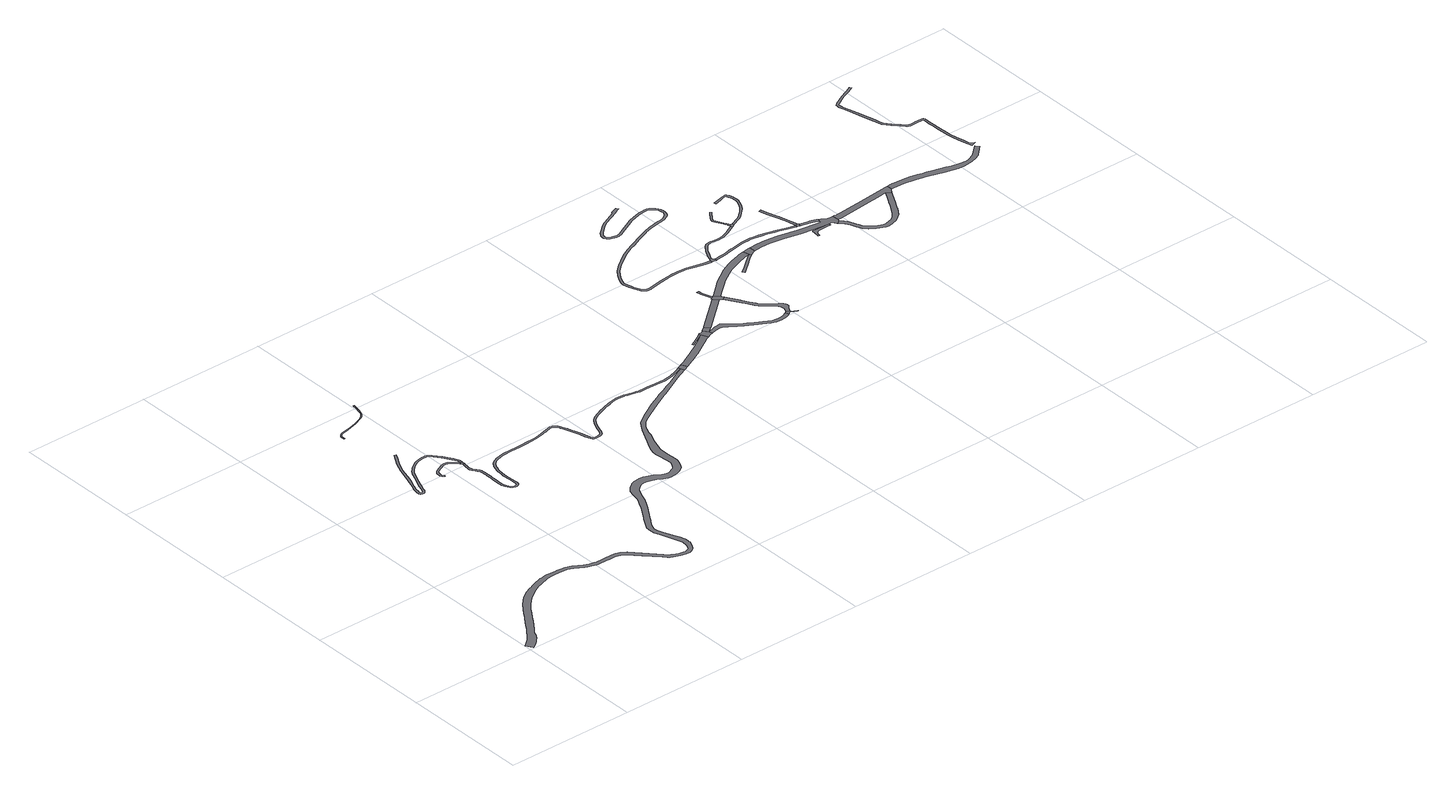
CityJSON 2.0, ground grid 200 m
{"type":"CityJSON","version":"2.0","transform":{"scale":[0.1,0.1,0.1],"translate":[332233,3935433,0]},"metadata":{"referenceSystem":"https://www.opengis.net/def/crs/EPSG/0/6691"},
"CityObjects":{
"road1":{"type":"Road","attributes":{"RoadStructureAttribute.sectionType":"1"},"geometry":[{"type":"MultiSurface","lod":"1","boundaries":[[[0,1,2,3,4,5,6,7,8,9,10,11,12,13,14,15,16,17,18,19,20,21,22,23,24,25,26,27,28,29,30,31,32,33,34,35,36,37,38,39,40,41,42,43,44,45,46,47,48,49,50,51,52,53,54,55,56,57,58,59,60,61,62,63,64,65,66,67,68,69,70,71,72,73,74,75,76,77,78,79,80,81,82,83,84,85,86,87,88,89,90,91,92,93,94,95,96,97,98,99,100,101,102,103,104,105,106,107,108,109]]]}]},
"road2":{"type":"Road","attributes":{"RoadStructureAttribute.sectionType":"1"},"geometry":[{"type":"MultiSurface","lod":"1","boundaries":[[[110,111,112,113,114,115,116,117,118,119,120,121,122,123,124,125,126,127,128,129,130,131,132,133,134,135,136,137,138,139,140,109]]]}]},
"road3":{"type":"Road","geometry":[{"type":"MultiSurface","lod":"1","boundaries":[[[140,141,142,143,144,0,109]]]}]},
"road4":{"type":"Road","geometry":[{"type":"MultiSurface","lod":"1","boundaries":[[[145,146,147,148,149,150,151,152,153,154,155,156,157,158,159,160,161,162,163,164,165,166,167,168,169,170,171,172,173,174,175,176,177,178,179,180,181,182,183,184]]]}]},
"road5":{"type":"Road","attributes":{"function":"2","RoadStructureAttribute.sectionType":"1"},"geometry":[{"type":"MultiSurface","lod":"1","boundaries":[[[185,186,187,188,189,190,191,192,193,194,195,196,197,198,199,200,201,202,203,204,205,206,207,208,209,210,211,212,213,214,215,216,217,218,219,220,221,222,223,224,225,226,227,228,229,230,231,232,233,234,235,236,237,238,239,240,241,242,243,244,245,246,247,248,249,250,251,252,253,254,255,256,257,258,259,260,261,262,263,264,265,266,267,268,269,270,271,272,273,274,275,276,277,278,279,280,281,282,283,284,285,286,287,288,289,290,291,292,293,294,295,296,297,298,299,300,301,302,303,304,305,306,307,308,309,310,311,312,313,314,315,316,317,318,319,320,321,322,323,324,325,326,327,328,329,330,331,332,333,334,335,336,337,338,339,340,341,342,343,344,345,346,347,348,349,350,351,352,353,354,355,356,357,358,359,360,361,362,363,364,365,366,367,368,369,370,371,372,373,374,375,376,377,378,379,380,381,382,383,384,385,386,387,388,389,390,391,392,393,394,395,396,397,398,399,400,401,402,403,404,405,406,407,408,409,410,411,412,413,414,415,416,417,418,419,420,421,422,423,424,425,426,427,428,429,430,431,432,433,434,435,436,437,438,439,440,441,442,443,444,445,446,447,448,449,450,451,452,453,454,455,456,457,458,459,460,461,462,463,464,465,466,467,468,469,470,471,472,473]]]}]},
"road6":{"type":"Road","attributes":{"RoadStructureAttribute.sectionType":"1"},"geometry":[{"type":"MultiSurface","lod":"1","boundaries":[[[474,475,476,477,478,479,480,481,482,483,484,485,486,487,488,489,490,491,492,493,494,495,496,497,498,499,500,501,502,503,504,505,506,507,508,509,510,511,512,513,514,515,516,517,518,519,520,521,522,523,524,525,526,527,528,529,530,531,532,533,534,535,536,537,538,539,540,541,542,543,544,545,546,547,548,549,550,551,552,553,554,555,556,557,558,559,560,561,562,563,564,565,566,567,568,569,570,571,572,573,574,575,576,577,578,579,143,142,580,581,582,583,584,585,586,587,588,589,590,591,592,593,594,595,596,597,598,599,600,601,602,603,604,605,606,607,608,609,610,611,612,613,614,615,616,617,618,619,620,621,622,623,624,625,626,627,628,629,630,631,632,633,634,635,636,637,638,639,640,641,642,643,644,645,646,647,648,649,650,651,652,653,654,655,656,657,658,659,660,661,662,663,664,665,666,667,668,669,670,671,672,673,674,675,676,677,678,679,680,681,682,683,684,685,686]]]}]},
"road7":{"type":"Road","geometry":[{"type":"MultiSurface","lod":"1","boundaries":[[[685,687,325,324,688,689,690,691,686]]]}]},
"road8":{"type":"Road","attributes":{"function":"2","RoadStructureAttribute.sectionType":"1"},"geometry":[{"type":"MultiSurface","lod":"1","boundaries":[[[692,693,694,695,696,697,698,689,688,699,700,701,702,703,704,705,706,707,708]]]}]},
"road9":{"type":"Road","geometry":[{"type":"MultiSurface","lod":"1","boundaries":[[[709,710,711,712,713,708,714]]]}]},
"road10":{"type":"Road","geometry":[{"type":"MultiSurface","lod":"1","boundaries":[[[708,707,715,716,717,718,719,720,721,722,723,724,725,726,714]]]}]},
"road11":{"type":"Road","attributes":{"function":"2","RoadStructureAttribute.sectionType":"1"},"geometry":[{"type":"MultiSurface","lod":"1","boundaries":[[[727,719,718,728,729]]]}]},
"road12":{"type":"Road","attributes":{"function":"2","RoadStructureAttribute.sectionType":"7"},"geometry":[{"type":"MultiSurface","lod":"1","boundaries":[[[730,731,732,727,729]]]}]},
"road13":{"type":"Road","attributes":{"RoadStructureAttribute.sectionType":"1"},"geometry":[{"type":"MultiSurface","lod":"1","boundaries":[[[733,734,735,736,737,738,739,740,741,742,743,744,745,746,747,748,749,750,718,717,751,752,753,754,755,756,757,758,759,760,761,762,763,764,765,766,767,768]]]}]},
"road14":{"type":"Road","geometry":[{"type":"MultiSurface","lod":"1","boundaries":[[[769,770,771,772,773,774,775,776,777]]]}]},
"road15":{"type":"Road","geometry":[{"type":"MultiSurface","lod":"1","boundaries":[[[778,731,730,779,780,781,782,783,784,785,769,777]]]}]},
"road16":{"type":"Road","attributes":{"RoadStructureAttribute.sectionType":"1"},"geometry":[{"type":"MultiSurface","lod":"1","boundaries":[[[786,787,788,789,790,791,792,793,794,795,796,797,798,799,800,781,780,801,802,803,804,805,806,807,808,809,810,811,812,813,814]]]}]},
"road17":{"type":"Road","geometry":[{"type":"MultiSurface","lod":"1","boundaries":[[[813,733,768,815,816,817,818,819,814]]]}]},
"road18":{"type":"Road","attributes":{"RoadStructureAttribute.sectionType":"1"},"geometry":[{"type":"MultiSurface","lod":"1","boundaries":[[[820,821,822,823,824,825,826,827,828,829,830,831,832,833,834,835,836,837,838,839,840,841,842,843,844,845,846,847,848,849,850,851,852,853,854,855,856,857,858,859,860,861,862,863,864,865,866,867,868,869,870,871,872,873,874,875,876,877,878,879,880,881,882,883,884,885,886,887,888,889,890,891,892,893,894,895,896,897,898,899,900,901,902,903,904,905,906,907,908,909,910,911,912,913,914,915,916,917,918,919,920,921,922,923,924,925,926,927,928,929,930,931,932,933,934,935,936,937,938,939,940,941,942,943,944,945,946,947,948,949,950,951,952,953,954,955,956,957,958,959,960,961,962,963,964,965,966,967,968,969,970,971,972,973,974,975,976,977,978,979,980,981,982,983,984]]]}]},
"road19":{"type":"Road","attributes":{"function":"2","RoadStructureAttribute.sectionType":"1"},"geometry":[{"type":"MultiSurface","lod":"1","boundaries":[[[985,986,987,988,989,990,991,992,993,784,783,994,995,996,997,998,999,1000,1001,1002,1003,1004,1005,1006]]]}]},
"road20":{"type":"Road","geometry":[{"type":"MultiSurface","lod":"1","boundaries":[[[1007,1008,984,983,1009,1010,1011,1012,1013,1014,1015]]]}]},
"road21":{"type":"Road","attributes":{"RoadStructureAttribute.sectionType":"1"},"geometry":[{"type":"MultiSurface","lod":"1","boundaries":[[[1016,1017,1018,1019,1020,1021,1022,1023,1024,1025,1026]]]}]},
"road22":{"type":"Road","attributes":{"RoadStructureAttribute.sectionType":"1"},"geometry":[{"type":"MultiSurface","lod":"1","boundaries":[[[1027,1028,1029,1030,1031,1032,1033,1034,1035,1036,1037,1038,1039,1040,1041,1042,1043,1044,1045,1046,1047,1048,1049,1050,1051,1052,1053,1054,1055,1056,1057,1058,1007,1015]]]}]},
"road23":{"type":"Road","geometry":[{"type":"MultiSurface","lod":"1","boundaries":[[[1005,1059,1026,1025,1060,1061,1062,1063,1064,1065,1006]]]}]},
"road24":{"type":"Road","attributes":{"RoadStructureAttribute.sectionType":"1"},"geometry":[{"type":"MultiSurface","lod":"1","boundaries":[[[1066,1067,1068,1069,1070,1071,1072,1073,1074,1075,1076,1077,1078,1079,1080,1081,1082,1083,1084,1012,1011,1085,1086,1087,1088,1089,1090,1091,1092,1093,1094,1095,1096,1097,1098,1099,1100,1101,1102,1103]]]}]},
"road25":{"type":"Road","attributes":{"RoadStructureAttribute.sectionType":"1"},"geometry":[{"type":"MultiSurface","lod":"1","boundaries":[[[1104,1105,1106,1107,1108,1109,1110,1111,1112,1113,1114,1115,1116,1117,1118,1119,1120,1121,1122,1123,1124,1125,1126]]]}]},
"road26":{"type":"Road","geometry":[{"type":"MultiSurface","lod":"1","boundaries":[[[1127,1128,1129,1104,1126,1042,1041,1130]]]}]},
"road27":{"type":"Road","geometry":[{"type":"MultiSurface","lod":"1","boundaries":[[[1131,1132,1133,1134,1135,1136,1137,1138,1139,1140,1141,1142,1143,1144,1145,1146,1147,1148,1149,1150,1151,1152,1153,1154,1155,1156,1157,1158,1064,1063,1159,1160,1161,1162,1163,1164,1165,1166,1167]]]}]},
"road28":{"type":"Road","attributes":{"RoadStructureAttribute.sectionType":"1"},"geometry":[{"type":"MultiSurface","lod":"1","boundaries":[[[1168,1169,1170,1171,1172,1173,1174,1175,1176,1177,1178,1179,1180,1181,1182,1183,1184,1185,1186,1187,1188,1189,1190,1191,1192,1193,1194,1195,1196,1197,1198,1199,1200,1201,1202,1203,1204,1127,1130]]]}]},
"road29":{"type":"Road","geometry":[{"type":"MultiSurface","lod":"1","boundaries":[[[1205,1206,1207,1208,1209,1066,1103,1210,1211,1212]]]}]},
"road30":{"type":"Road","attributes":{"RoadStructureAttribute.sectionType":"1"},"geometry":[{"type":"MultiSurface","lod":"1","boundaries":[[[1213,1214,1215,1216,1217,1218,1219,1220,1221,1222,1223,1207,1206]]]}]},
"road31":{"type":"Road","attributes":{"RoadStructureAttribute.sectionType":"1"},"geometry":[{"type":"MultiSurface","lod":"1","boundaries":[[[1224,1225,1226,1227,1228,1229,1230,1231,1232,1233,1234,1235,1236,1237,1238,1239,1131,1167]]]}]},
"road32":{"type":"Road","geometry":[{"type":"MultiSurface","lod":"1","boundaries":[[[1211,1240,1241,1242,1148,1147,1243,1244,1245,1246,1247,1212]]]}]},
"road33":{"type":"Road","geometry":[{"type":"MultiSurface","lod":"1","boundaries":[[[1248,1249,1250,1251,1252,1253,1254,1255,1256,1257,1258,1259,1260,1261,1262,1263,1264,1265,1266,1267,1136,1135,1268,1269,1270,1271,1272,1273,1274,1275,1276,1277,1278,1279,1280,1281,1282,1283,1284,1285,1286,1287,1288,1289,1290,1291,1292]]]}]},
"road34":{"type":"Road","attributes":{"function":"2"},"geometry":[{"type":"MultiSurface","lod":"1","boundaries":[[[1292,1293,1294,1295,1296,1297,1298,1299,1300,1301,1302,1303,1139,1138,1304,1305,1306,1307,1308,1309,1248]]]}]},
"road35":{"type":"Road","attributes":{"function":"2","RoadStructureAttribute.sectionType":"1"},"geometry":[{"type":"MultiSurface","lod":"1","boundaries":[[[1310,1311,1312,1313,1314,1315,1316,1317,1318,1319,1320,1321,1322,1323,1324,1325,1326,1327,1328,1329,1330,1331,1332,1333,1334,1296,1295,1335,1336,1337,1338,1339,1340,1341,1342,1343,1344,1345,1346,1347,1348,1349,1350,1351,1352,1353,1354]]]}]},
"road36":{"type":"Road","attributes":{"RoadStructureAttribute.sectionType":"1"},"geometry":[{"type":"MultiSurface","lod":"1","boundaries":[[[1355,1356,1357,1358,1359,1360,1361,1362,1363,1364,1365,1366,1367,1368,1369,1370,1371,1372,1373,1374,1375,1376,1377,1378,1379,1380,1381,1382,1383,1384,1385,1386,1387,1388,1389,1390,1391,1392,1393,1394,1395,1396,1397,1398,1399,1400,1401,1402,1403,1404,1405,1406,1407,1408,1409,1410,1411,1412,1413,1414,1415,1416,1417,1418,1419,1420,1421,1422,1423,1424,1425,1426,1427]]]}]}
},
"vertices":[
[2271,4086,0],[2272,4098,0],[2273,4130,0],[2268,4154,0],[2265,4160,0],[2230,4229,0],[2229,4231,0],[2150,4358,0],[2061,4475,0],[2044,4491,0],[2031,4501,0],[2014,4511,0],[1997,4517,0],[1975,4520,0],[1950,4521,0],[1928,4520,0],[1895,4515,0],[1857,4507,0],[1823,4498,0],[1786,4484,0],[1744,4463,0],[1706,4439,0],[1669,4410,0],[1636,4378,0],[1607,4344,0],[1587,4320,0],[1570,4291,0],[1531,4202,0],[1508,4150,0],[1452,4018,0],[1423,3933,0],[1407,3892,0],[1402,3884,0],[1395,3873,0],[1393,3870,0],[1381,3861,0],[1380,3861,0],[1367,3859,0],[1365,3860,0],[1359,3863,0],[1358,3864,0],[1356,3869,0],[1353,3875,0],[1354,3887,0],[1354,3893,0],[1359,3923,0],[1370,3987,0],[1392,4041,0],[1399,4057,0],[1450,4188,0],[1462,4224,0],[1531,4442,0],[1602,4604,0],[1665,4708,0],[1683,4741,0],[1706,4784,0],[1680,4798,0],[1639,4723,0],[1575,4618,0],[1503,4452,0],[1433,4234,0],[1422,4198,0],[1369,4062,0],[1341,3995,0],[1329,3927,0],[1325,3899,0],[1324,3893,0],[1322,3870,0],[1328,3857,0],[1335,3842,0],[1349,3835,0],[1361,3828,0],[1388,3831,0],[1393,3832,0],[1416,3850,0],[1426,3865,0],[1434,3879,0],[1439,3892,0],[1439,3893,0],[1451,3923,0],[1477,4001,0],[1535,4138,0],[1559,4192,0],[1597,4277,0],[1614,4306,0],[1630,4325,0],[1658,4357,0],[1689,4387,0],[1723,4414,0],[1759,4436,0],[1798,4456,0],[1832,4469,0],[1864,4478,0],[1900,4485,0],[1931,4490,0],[1950,4491,0],[1972,4490,0],[1989,4487,0],[2001,4483,0],[2015,4475,0],[2024,4467,0],[2125,4341,0],[2130,4334,0],[2203,4214,0],[2207,4208,0],[2238,4145,0],[2240,4143,0],[2243,4127,0],[2242,4099,0],[2241,4087,0],
[2205,4126,0],[2194,4139,0],[2163,4161,0],[2152,4170,0],[2106,4203,0],[2062,4213,0],[2014,4207,0],[1928,4175,0],[1857,4132,0],[1836,4101,0],[1831,4093,0],[1818,4018,0],[1832,3987,0],[1835,3985,0],[1864,3965,0],[1881,3989,0],[1874,3994,0],[1856,4006,0],[1849,4022,0],[1860,4082,0],[1865,4091,0],[1878,4110,0],[1941,4148,0],[2021,4178,0],[2061,4182,0],[2093,4175,0],[2134,4146,0],[2143,4140,0],[2173,4116,0],[2178,4111,0],[2219,4066,0],
[2237,4043,0],[2238,4042,0],[2268,4037,0],[2271,4056,0],
[1437,5538,0],[1437,5583,0],[1441,5599,0],[1450,5614,0],[1461,5625,0],[1481,5638,0],[1504,5647,0],[1612,5670,0],[1669,5683,0],[1780,5712,0],[1892,5757,0],[1936,5783,0],[1963,5806,0],[1983,5824,0],[2003,5858,0],[2017,5895,0],[2028,5933,0],[2040,5978,0],[2054,6071,0],[2042,6073,0],[2028,5980,0],[2017,5936,0],[2006,5899,0],[1992,5864,0],[1973,5832,0],[1955,5815,0],[1929,5792,0],[1886,5768,0],[1776,5724,0],[1666,5695,0],[1609,5681,0],[1501,5658,0],[1476,5649,0],[1453,5635,0],[1440,5621,0],[1429,5604,0],[1424,5584,0],[1425,5538,0],[1425,5534,0],[1437,5534,0],
[73,9,0],[94,22,0],[118,41,0],[149,64,0],[182,94,0],[213,123,0],[242,154,0],[286,213,0],[317,287,0],[319,289,0],[363,343,0],[427,432,0],[479,505,0],[516,558,0],[539,592,0],[593,672,0],[649,751,0],[719,841,0],[780,904,0],[827,946,0],[872,980,0],[928,1017,0],[994,1057,0],[1073,1097,0],[1156,1131,0],[1287,1173,0],[1333,1185,0],[1343,1186,0],[1354,1187,0],[1408,1188,0],[1520,1189,0],[1588,1185,0],[1643,1176,0],[1729,1144,0],[1857,1071,0],[1895,1050,0],[1946,1031,0],[2017,1012,0],[2045,1007,0],[2195,1006,0],[2239,1004,0],[2295,1003,0],[2327,1002,0],[2382,992,0],[2412,982,0],[2468,945,0],[2629,785,0],[2815,583,0],[2832,567,0],[2863,537,0],[2885,516,0],[2906,505,0],[2923,495,0],[3024,455,0],[3051,449,0],[3102,437,0],[3142,434,0],[3166,436,0],[3202,448,0],[3206,451,0],[3231,465,0],[3259,487,0],[3294,539,0],[3295,542,0],[3321,600,0],[3329,628,0],[3331,655,0],[3333,682,0],[3330,724,0],[3303,809,0],[3270,892,0],[3198,1056,0],[3175,1125,0],[3173,1160,0],[3174,1200,0],[3184,1232,0],[3220,1298,0],[3294,1413,0],[3310,1438,0],[3439,1634,0],[3495,1727,0],[3522,1782,0],[3525,1787,0],[3571,1902,0],[3612,2006,0],[3635,2044,0],[3671,2074,0],[3702,2099,0],[3748,2119,0],[3785,2127,0],[3817,2128,0],[3847,2125,0],[3863,2122,0],[3889,2115,0],[3976,2078,0],[4051,2039,0],[4079,2027,0],[4087,2025,0],[4117,2014,0],[4168,2007,0],[4214,2009,0],[4250,2015,0],[4282,2021,0],[4303,2026,0],[4345,2040,0],[4385,2068,0],[4416,2097,0],[4443,2137,0],[4443,2138,0],[4465,2184,0],[4475,2215,0],[4486,2241,0],[4493,2278,0],[4496,2329,0],[4496,2331,0],[4485,2449,0],[4487,2543,0],[4493,2611,0],[4513,2688,0],[4555,2821,0],[4621,2972,0],[4638,3031,0],[4655,3072,0],[4664,3096,0],[4665,3098,0],[4704,3166,0],[4718,3184,0],[4737,3211,0],[4739,3213,0],[4774,3248,0],[4848,3297,0],[4943,3353,0],[5147,3461,0],[5376,3579,0],[5414,3598,0],[5606,3698,0],[5681,3736,0],[5847,3819,0],[5892,3839,0],[5987,3882,0],[5964,3933,0],[5826,3868,0],[5769,3841,0],[5632,3773,0],[5607,3760,0],[5551,3734,0],[5444,3680,0],[5342,3640,0],[5271,3604,0],[5116,3529,0],[4895,3404,0],[4799,3342,0],[4769,3322,0],[4749,3308,0],[4703,3268,0],[4658,3212,0],[4608,3125,0],[4566,3047,0],[4490,2897,0],[4478,2875,0],[4451,2821,0],[4402,2718,0],[4370,2632,0],[4362,2561,0],[4366,2500,0],[4384,2344,0],[4384,2298,0],[4383,2275,0],[4370,2236,0],[4356,2205,0],[4338,2179,0],[4319,2159,0],[4301,2144,0],[4274,2129,0],[4238,2117,0],[4216,2111,0],[4173,2109,0],[4143,2112,0],[4108,2124,0],[4092,2132,0],[4087,2136,0],[4013,2190,0],[3922,2233,0],[3877,2243,0],[3864,2245,0],[3814,2249,0],[3787,2250,0],[3763,2247,0],[3735,2242,0],[3716,2236,0],[3689,2228,0],[3667,2220,0],[3654,2213,0],[3641,2206,0],[3623,2194,0],[3603,2179,0],[3582,2160,0],[3560,2138,0],[3545,2121,0],[3532,2105,0],[3522,2089,0],[3514,2075,0],[3508,2058,0],[3502,2038,0],[3493,2001,0],[3475,1905,0],[3472,1890,0],[3466,1875,0],[3464,1868,0],[3440,1823,0],[3418,1784,0],[3365,1685,0],[3237,1476,0],[3227,1461,0],[3183,1391,0],[3148,1334,0],[3113,1267,0],[3105,1208,0],[3104,1159,0],[3109,1111,0],[3137,1032,0],[3212,835,0],[3244,724,0],[3252,682,0],[3253,654,0],[3250,634,0],[3246,609,0],[3239,577,0],[3215,529,0],[3196,514,0],[3175,502,0],[3153,496,0],[3140,494,0],[3110,496,0],[3043,512,0],[2959,546,0],[2940,556,0],[2926,564,0],[2862,633,0],[2669,842,0],[2530,984,0],[2452,1039,0],[2392,1059,0],[2330,1067,0],[2196,1066,0],[2051,1067,0],[2030,1071,0],[1964,1088,0],[1920,1104,0],[1887,1123,0],[1754,1199,0],[1659,1234,0],[1595,1245,0],[1523,1248,0],[1492,1250,0],[1387,1259,0],[1361,1259,0],[1328,1256,0],[1294,1252,0],[1272,1247,0],[1226,1239,0],[1180,1227,0],[1127,1211,0],[1038,1174,0],[982,1146,0],[978,1155,0],[871,1106,0],[811,1065,0],[760,1027,0],[707,980,0],[640,910,0],[565,814,0],[506,732,0],[452,650,0],[430,618,0],[393,566,0],[341,493,0],[321,465,0],[320,463,0],[277,402,0],[241,353,0],[206,307,0],[150,243,0],[126,213,0],[98,186,0],[70,161,0],[42,140,0],[21,124,0],[6,114,0],
[5882,3937,0],[5745,3895,0],[5693,3884,0],[5618,3880,0],[5481,3884,0],[5357,3886,0],[5298,3887,0],[5193,3890,0],[5154,3894,0],[5117,3903,0],[5069,3914,0],[5059,3916,0],[4983,3937,0],[4968,3941,0],[4913,3948,0],[4851,3950,0],[4788,3945,0],[4677,3915,0],[4590,3889,0],[4584,3888,0],[4562,3881,0],[4498,3856,0],[4406,3818,0],[4331,3782,0],[4270,3735,0],[4266,3730,0],[4217,3662,0],[4176,3574,0],[4137,3453,0],[4115,3423,0],[4096,3411,0],[4087,3409,0],[4065,3404,0],[4007,3405,0],[3990,3409,0],[3984,3415,0],[3977,3422,0],[3965,3460,0],[3956,3503,0],[3936,3583,0],[3906,3679,0],[3885,3749,0],[3864,3803,0],[3841,3864,0],[3831,3889,0],[3823,3903,0],[3806,3933,0],[3787,3953,0],[3767,3968,0],[3757,3971,0],[3739,3977,0],[3712,3982,0],[3680,3979,0],[3629,3966,0],[3595,3954,0],[3513,3932,0],[3463,3921,0],[3393,3907,0],[3319,3903,0],[3277,3901,0],[3124,3897,0],[3051,3894,0],[3033,3893,0],[2987,3891,0],[2951,3892,0],[2822,3889,0],[2807,3889,0],[2790,3885,0],[2751,3876,0],[2682,3861,0],[2609,3832,0],[2559,3786,0],[2520,3729,0],[2486,3619,0],[2485,3607,0],[2473,3524,0],[2466,3474,0],[2473,3348,0],[2479,3265,0],[2478,3229,0],[2472,3209,0],[2457,3194,0],[2443,3188,0],[2424,3189,0],[2401,3197,0],[2376,3215,0],[2348,3267,0],[2335,3317,0],[2329,3382,0],[2331,3469,0],[2331,3501,0],[2332,3506,0],[2334,3609,0],[2334,3628,0],[2333,3707,0],[2333,3725,0],[2329,3759,0],[2319,3788,0],[2290,3825,0],[2264,3858,0],[2257,3882,0],[2254,3898,0],[2251,3913,0],[2252,3929,0],[2258,3973,0],[2264,4015,0],[2234,4018,0],[2228,3977,0],[2220,3910,0],[2219,3897,0],[2220,3883,0],[2221,3879,0],[2236,3836,0],[2262,3803,0],[2281,3776,0],[2299,3752,0],[2300,3743,0],[2303,3723,0],[2304,3636,0],[2304,3610,0],[2302,3509,0],[2301,3504,0],[2300,3424,0],[2299,3381,0],[2306,3311,0],[2320,3256,0],[2353,3195,0],[2387,3170,0],[2418,3160,0],[2448,3158,0],[2474,3168,0],[2499,3193,0],[2502,3204,0],[2508,3224,0],[2509,3266,0],[2503,3350,0],[2496,3473,0],[2498,3483,0],[2515,3609,0],[2516,3613,0],[2520,3627,0],[2538,3686,0],[2547,3716,0],[2582,3766,0],[2625,3806,0],[2691,3832,0],[2795,3856,0],[2809,3859,0],[2949,3862,0],[2985,3861,0],[3123,3867,0],[3249,3871,0],[3250,3871,0],[3278,3871,0],[3397,3877,0],[3520,3903,0],[3561,3914,0],[3603,3925,0],[3638,3938,0],[3685,3950,0],[3709,3952,0],[3728,3950,0],[3732,3949,0],[3752,3940,0],[3766,3931,0],[3783,3914,0],[3788,3903,0],[3802,3877,0],[3806,3864,0],[3820,3826,0],[3852,3740,0],[3873,3677,0],[3903,3583,0],[3924,3494,0],[3939,3444,0],[3960,3384,0],[3978,3375,0],[4015,3371,0],[4069,3375,0],[4086,3376,0],[4087,3376,0],[4108,3383,0],[4136,3401,0],[4164,3439,0],[4204,3563,0],[4244,3647,0],[4292,3714,0],[4332,3745,0],[4347,3756,0],[4419,3791,0],[4570,3853,0],[4576,3855,0],[4685,3886,0],[4692,3888,0],[4793,3915,0],[4852,3920,0],[4911,3918,0],[4956,3912,0],[4962,3912,0],[5004,3900,0],[5027,3894,0],[5052,3887,0],[5150,3865,0],[5190,3860,0],[5297,3857,0],[5480,3854,0],[5618,3850,0],[5697,3855,0],[5753,3866,0],[5793,3879,0],[5892,3909,0],[5964,3941,0],[5951,3970,0],
[5967,3939,0],[6072,3922,0],[6026,4005,0],[5994,3990,0],[5990,3988,0],
[6606,4320,0],[6425,4211,0],[6394,4194,0],[6382,4187,0],[6310,4148,0],[6140,4062,0],[6105,4044,0],[6266,4017,0],[6343,4055,0],[6358,4063,0],[6374,4071,0],[6593,4204,0],[6661,4245,0],[6664,4247,0],[6712,4274,0],[6753,4293,0],[6707,4395,0],
[6662,4400,0],[6560,4340,0],[6466,4291,0],[6474,4266,0],[6591,4330,0],[6692,4419,0],
[6796,4312,0],[6800,4314,0],[6853,4327,0],[6839,4382,0],[6780,4454,0],[6747,4426,0],[6741,4424,0],[6738,4423,0],[6732,4425,0],[6723,4433,0],[6719,4434,0],[6709,4430,0],
[6850,4511,0],[6859,4398,0],[6913,4435,0],
[7440,4884,0],[7381,4963,0],[6857,4517,0],
[7909,4074,0],[7841,4044,0],[7774,4034,0],[7732,4034,0],[7667,4047,0],[7552,4104,0],[7404,4186,0],[7363,4212,0],[7282,4262,0],[7267,4273,0],[7185,4336,0],[7168,4351,0],[7125,4389,0],[7097,4413,0],[7069,4429,0],[7042,4433,0],[7009,4430,0],[6971,4421,0],[6926,4345,0],[7008,4354,0],[7043,4350,0],[7066,4342,0],[7080,4332,0],[7113,4310,0],[7215,4240,0],[7238,4224,0],[7294,4190,0],[7403,4123,0],[7609,4007,0],[7681,3982,0],[7723,3973,0],[7765,3974,0],[7814,3980,0],[7830,3983,0],[7874,3993,0],[7934,4021,0],
[7431,5004,0],[7425,5015,0],[7421,5025,0],[7380,5130,0],[7367,5174,0],[7365,5222,0],[7336,5222,0],[7347,5143,0],[7397,4992,0],
[7376,4974,0],[7450,4886,0],[7482,4865,0],[7538,4899,0],[7518,4932,0],[7518,4941,0],[7440,5007,0],[7434,5004,0],
[8025,4139,0],[8061,4184,0],[8066,4220,0],[8064,4240,0],[8042,4268,0],[7994,4306,0],[7929,4353,0],[7893,4384,0],[7844,4427,0],[7780,4495,0],[7765,4512,0],[7717,4597,0],[7667,4685,0],[7654,4706,0],[7557,4868,0],[7575,4735,0],[7633,4634,0],[7645,4614,0],[7718,4479,0],[7722,4471,0],[7756,4435,0],[7831,4364,0],[7837,4358,0],[7946,4254,0],[7966,4222,0],[7971,4191,0],[7971,4165,0],[7947,4099,0],[7992,4078,0],
[7972,4049,0],[7974,4050,0],[8072,3997,0],[8083,4007,0],[7984,4062,0],
[7963,5694,0],[7871,5702,0],[7719,5738,0],[7596,5767,0],[7551,5774,0],[7450,5777,0],[7373,5775,0],[7298,5769,0],[7141,5747,0],[6985,5718,0],[6965,5714,0],[6956,5713,0],[6920,5707,0],[6883,5709,0],[6868,5713,0],[6819,5748,0],[6774,5860,0],[6761,5908,0],[6738,6002,0],[6738,6028,0],[6747,6063,0],[6777,6126,0],[6825,6205,0],[6832,6214,0],[6879,6276,0],[6989,6375,0],[7073,6434,0],[7186,6517,0],[7303,6579,0],[7369,6606,0],[7431,6630,0],[7582,6696,0],[7744,6763,0],[7778,6777,0],[7880,6809,0],[8061,6840,0],[8086,6842,0],[8160,6856,0],[8202,6877,0],[8235,6901,0],[8261,6933,0],[8274,6964,0],[8281,6992,0],[8280,7038,0],[8274,7078,0],[8261,7111,0],[8234,7149,0],[8177,7195,0],[8171,7199,0],[8140,7208,0],[8096,7209,0],[8088,7208,0],[7992,7197,0],[7878,7174,0],[7789,7143,0],[7679,7091,0],[7612,7055,0],[7466,6981,0],[7424,6971,0],[7393,6976,0],[7312,6997,0],[7287,7018,0],[7277,7031,0],[7271,7039,0],[7271,7050,0],[7273,7069,0],[7275,7077,0],[7281,7092,0],[7283,7096,0],[7286,7103,0],[7301,7123,0],[7308,7131,0],[7357,7177,0],[7425,7232,0],[7431,7237,0],[7469,7265,0],[7496,7282,0],[7509,7289,0],[7745,7398,0],[7811,7429,0],[7849,7447,0],[7830,7488,0],[7793,7470,0],[7725,7439,0],[7719,7425,0],[7494,7320,0],[7479,7312,0],[7450,7294,0],[7410,7265,0],[7407,7263,0],[7334,7203,0],[7283,7155,0],[7273,7144,0],[7257,7121,0],[7251,7110,0],[7247,7101,0],[7242,7087,0],[7239,7076,0],[7236,7052,0],[7237,7032,0],[7240,7023,0],[7247,7014,0],[7258,6997,0],[7295,6965,0],[7386,6941,0],[7426,6935,0],[7479,6948,0],[7521,6970,0],[7629,7024,0],[7695,7060,0],[7802,7111,0],[7887,7140,0],[7998,7163,0],[8098,7174,0],[8135,7173,0],[8143,7170,0],[8155,7167,0],[8208,7123,0],[8229,7096,0],[8241,7061,0],[8244,7024,0],[8246,6998,0],[8237,6959,0],[8225,6947,0],[8212,6930,0],[8184,6908,0],[8153,6893,0],[8097,6882,0],[8049,6877,0],[7872,6844,0],[7779,6814,0],[7766,6810,0],[7569,6728,0],[7491,6695,0],[7417,6663,0],[7288,6611,0],[7167,6546,0],[7053,6463,0],[6967,6402,0],[6853,6300,0],[6796,6225,0],[6756,6158,0],[6746,6143,0],[6714,6075,0],[6703,6032,0],[6704,5998,0],[6727,5899,0],[6741,5849,0],[6790,5725,0],[6853,5680,0],[6878,5674,0],[6912,5672,0],[6921,5672,0],[6971,5679,0],[7147,5713,0],[7302,5734,0],[7375,5740,0],[7450,5742,0],[7548,5739,0],[7589,5732,0],[7706,5705,0],[7865,5667,0],[7959,5655,0],[7967,5654,0],[7971,5695,0],
[8360,5561,0],[8219,5516,0],[8207,5513,0],[8094,5468,0],[7961,5405,0],[7824,5321,0],[7745,5265,0],[7702,5234,0],[7531,5086,0],[7521,4945,0],[7596,5011,0],[7763,5156,0],[7802,5183,0],[7876,5236,0],[8008,5317,0],[8044,5334,0],[8122,5371,0],[8133,5376,0],[8240,5418,0],[8383,5463,0],[8466,5477,0],[8448,5576,0],
[7989,5730,0],[7978,5700,0],[7988,5652,0],[8032,5650,0],[8043,5650,0],[8042,5690,0],[8023,5699,0],[8020,5704,0],[8017,5719,0],
[8415,5443,0],[8401,5432,0],[8330,5374,0],[8205,5275,0],[8118,5209,0],[8140,5176,0],[8226,5245,0],[8280,5289,0],[8429,5409,0],[8483,5445,0],[8465,5472,0],
[8023,5744,0],[8073,5841,0],[8111,5912,0],[8168,5985,0],[8195,6007,0],[8221,6018,0],[8271,6019,0],[8386,6012,0],[8430,6014,0],[8466,6016,0],[8490,6020,0],[8550,6039,0],[8574,6052,0],[8686,6108,0],[8733,6132,0],[8718,6160,0],[8710,6154,0],[8633,6114,0],[8607,6101,0],[8580,6087,0],[8497,6051,0],[8439,6037,0],[8375,6036,0],[8288,6046,0],[8286,6046,0],[8277,6047,0],[8242,6047,0],[8208,6041,0],[8180,6034,0],[8147,6006,0],[8077,5912,0],[8014,5797,0],
[8467,5475,0],[8503,5459,0],[8542,5483,0],[8565,5491,0],[8584,5496,0],[8577,5596,0],[8557,5595,0],
[9395,5610,0],[9325,5635,0],[9239,5656,0],[9139,5685,0],[8975,5730,0],[8869,5753,0],[8791,5766,0],[8736,5771,0],[8716,5773,0],[8684,5772,0],[8648,5770,0],[8573,5766,0],[8512,5760,0],[8388,5737,0],[8362,5732,0],[8222,5706,0],[8148,5697,0],[8068,5687,0],[8056,5687,0],[8053,5650,0],[8068,5652,0],[8149,5662,0],[8222,5671,0],[8335,5692,0],[8388,5702,0],[8513,5725,0],[8573,5731,0],[8684,5737,0],[8716,5738,0],[8736,5736,0],[8792,5732,0],[8869,5718,0],[8975,5695,0],[9078,5667,0],[9140,5650,0],[9239,5621,0],[9325,5600,0],[9386,5581,0],
[8755,6198,0],[8720,6253,0],[8715,6263,0],[8649,6393,0],[8639,6422,0],[8640,6431,0],[8645,6440,0],[8658,6463,0],[8737,6570,0],[8748,6585,0],[8726,6602,0],[8713,6585,0],[8646,6493,0],[8614,6450,0],[8610,6433,0],[8609,6413,0],[8635,6356,0],[8683,6260,0],[8692,6241,0],[8695,6234,0],[8709,6206,0],[8711,6201,0],[8723,6178,0],
[8774,6189,0],[8763,6189,0],[8760,6191,0],[8788,6161,0],
[9766,5352,0],[9767,5358,0],[9811,5355,0],[9856,5297,0],[9862,5290,0],[9916,5339,0],[9916,5349,0],[9923,5357,0],[9918,5466,0],[9842,5463,0],[9832,5463,0],[9818,5463,0],[9813,5465,0],[9799,5484,0],[9784,5501,0],[9762,5516,0],[9730,5530,0],[9709,5484,0],[9712,5467,0],[9708,5462,0],[9698,5460,0],[9696,5459,0],[9358,5512,0],[9098,5564,0],[9072,5569,0],[9049,5573,0],[8856,5601,0],[8713,5606,0],[8715,5506,0],[8847,5502,0],[9055,5471,0],[9341,5414,0],[9652,5367,0],[9676,5367,0],[9712,5367,0],[9720,5365,0],[9720,5362,0],
[8814,6175,0],[8885,6205,0],[8937,6232,0],[8988,6267,0],[9030,6305,0],[9036,6310,0],[9107,6381,0],[9147,6435,0],[9178,6489,0],[9210,6582,0],[9212,6618,0],[9207,6651,0],[9206,6684,0],[9187,6745,0],[9171,6781,0],[9160,6787,0],[9147,6786,0],[9126,6785,0],[9049,6766,0],[8921,6733,0],[8928,6702,0],[9027,6732,0],[9101,6755,0],[9125,6759,0],[9140,6752,0],[9152,6738,0],[9177,6665,0],[9180,6619,0],[9183,6600,0],[9168,6555,0],[9149,6499,0],[9148,6496,0],[9107,6430,0],[9034,6348,0],[9021,6337,0],[8973,6295,0],[8908,6249,0],
[9444,5619,0],[9442,5626,0],[9403,5617,0],[9401,5611,0],[9397,5610,0],[9403,5576,0],[9437,5567,0],[9449,5615,0],
[9417,5734,0],[9413,5752,0],[9365,5923,0],[9347,5982,0],[9316,6086,0],[9282,6202,0],[9243,6190,0],[9277,6074,0],[9326,5912,0],[9374,5742,0],[9378,5725,0],
[9717,5359,0],[9684,5356,0],[9583,5357,0],[9502,5363,0],[9484,5364,0],[9482,5358,0],[9462,5240,0],[9460,5224,0],[9486,5223,0],[9495,5259,0],[9503,5287,0],[9515,5302,0],[9535,5313,0],[9562,5320,0],[9682,5321,0],[9759,5318,0],
[9480,5556,0],[9621,5523,0],[9694,5495,0],[9707,5541,0],[9639,5570,0],[9610,5575,0],[9594,5579,0],[9496,5603,0],
[10827,5439,0],[10762,5327,0],[10700,5215,0],[10675,5169,0],[10626,5089,0],[10581,5015,0],[10518,4943,0],[10463,4902,0],[10364,4872,0],[10333,4870,0],[10307,4872,0],[10235,4901,0],[10104,4995,0],[10099,5002,0],[10082,5022,0],[10057,5086,0],[10050,5102,0],[10024,5164,0],[9987,5237,0],[9956,5282,0],[9926,5220,0],[9938,5207,0],[9950,5184,0],[9968,5146,0],[9975,5127,0],[9990,5085,0],[9997,5066,0],[10012,5026,0],[10032,4984,0],[10047,4967,0],[10048,4966,0],[10087,4922,0],[10173,4865,0],[10214,4838,0],[10295,4803,0],[10343,4798,0],[10415,4814,0],[10496,4838,0],[10568,4890,0],[10624,4936,0],[10702,5051,0],[10706,5058,0],[10800,5224,0],[10812,5244,0],[10898,5400,0],
[10926,5450,0],[10935,5457,0],[10953,5464,0],[10947,5551,0],[10820,5541,0],[10797,5540,0],[10370,5496,0],[10051,5463,0],[10015,5462,0],[9965,5460,0],[9943,5467,0],[9982,5358,0],[10053,5362,0],[10368,5396,0],[10743,5436,0],[10803,5442,0],[10827,5444,0],
[12473,5549,0],[12465,5541,0],[12371,5454,0],[12321,5412,0],[12247,5368,0],[12212,5357,0],[12162,5344,0],[12134,5343,0],[12072,5352,0],[11929,5382,0],[11854,5400,0],[11667,5452,0],[11574,5477,0],[11516,5492,0],[11440,5509,0],[11342,5531,0],[11217,5551,0],[11053,5561,0],[11041,5561,0],[11030,5561,0],[11017,5560,0],[11005,5558,0],[10994,5557,0],[10975,5554,0],[10954,5551,0],[10984,5465,0],[11166,5456,0],[11333,5429,0],[11459,5407,0],[11511,5395,0],[11779,5317,0],[11804,5311,0],[11959,5274,0],[12040,5264,0],[12061,5265,0],[12110,5268,0],[12153,5273,0],[12174,5276,0],[12215,5287,0],[12277,5306,0],[12364,5350,0],[12376,5361,0],[12412,5395,0],[12470,5449,0],[12521,5497,0],
[12477,5650,0],[12470,5674,0],[12449,5759,0],[12420,5882,0],[12408,5993,0],[12406,6037,0],[12400,6172,0],[12397,6300,0],[12395,6359,0],[12396,6481,0],[12383,6507,0],[12365,6515,0],[12305,6516,0],[12262,6514,0],[12213,6511,0],[12180,6512,0],[12145,6513,0],[12124,6521,0],[12113,6533,0],[12056,6588,0],[11974,6679,0],[11902,6775,0],[11886,6820,0],[11869,6906,0],[11819,7108,0],[11814,7127,0],[11765,7319,0],[11745,7407,0],[11736,7449,0],[11734,7468,0],[11738,7486,0],[11756,7503,0],[11911,7588,0],[12007,7630,0],[12041,7644,0],[12138,7693,0],[12122,7724,0],[12026,7676,0],[11993,7662,0],[11896,7619,0],[11735,7532,0],[11705,7503,0],[11699,7470,0],[11701,7444,0],[11711,7399,0],[11731,7311,0],[11780,7119,0],[11785,7100,0],[11835,6899,0],[11852,6810,0],[11871,6758,0],[11947,6657,0],[12031,6564,0],[12088,6508,0],[12105,6491,0],[12138,6478,0],[12179,6477,0],[12213,6476,0],[12264,6479,0],[12306,6481,0],[12357,6480,0],[12361,6473,0],[12360,6359,0],[12360,6358,0],[12362,6299,0],[12365,6171,0],[12371,6036,0],[12373,5991,0],[12385,5876,0],[12415,5751,0],[12436,5665,0],[12462,5583,0],[12534,5606,0]
]}
